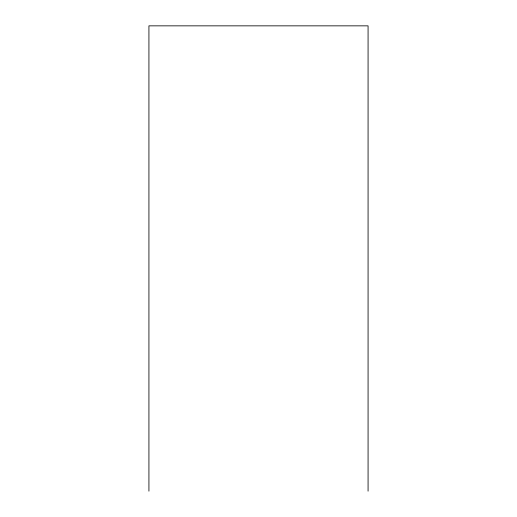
<?xml version="1.0" encoding="UTF-8"?>
<svg xmlns="http://www.w3.org/2000/svg" width="517" height="517" viewBox="0 0 517 517"><rect width="100%" height="100%" fill="white"/><g stroke="black" fill="none" stroke-linecap="round" stroke-linejoin="round"><path stroke-width="0.78" d="M368.072 491.15L368.072 25.85L148.928 25.85L148.928 491.15"/></g></svg>
